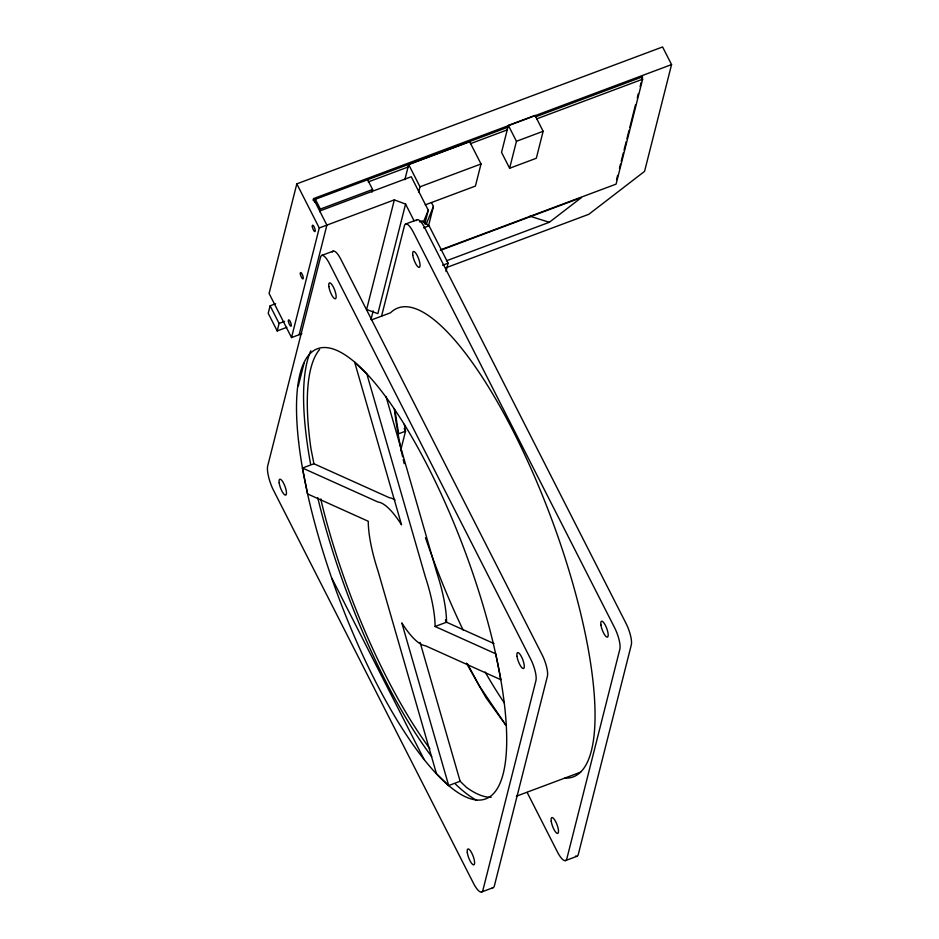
<?xml version="1.0" encoding="UTF-8"?>
<svg xmlns="http://www.w3.org/2000/svg" width="939" height="939" viewBox="0 0 939 939"><rect width="100%" height="100%" fill="white"/><g stroke="black" fill="none" stroke-linecap="round" stroke-linejoin="round"><path stroke-width="1.41" d="M446.048 267.732L588.823 214.292L644.565 171.368L671.561 64.591L662.594 46.95L296.818 183.856L269.094 293.461L291.524 337.571L301.853 333.697M275.608 303.743L270.115 305.797L268.214 313.297L277.193 330.939L286.806 327.335M277.193 330.939L279.094 323.439L270.115 305.797M319.694 211.674L320.352 209.068L315.328 199.185L314.612 202.002L313.333 199.479M291.524 337.571L319.26 227.966L296.818 183.856M299.154 334.707L326.889 225.114L313.426 198.645L671.561 64.591M298.297 385.976L304.025 363.334M371.95 192.108L372.607 189.514L367.583 179.631M394.345 199.878L366.621 309.471L377.842 313.673L405.566 204.08L394.345 199.878L319.26 227.966M404.862 179.666L408.676 164.583L469.7 141.742L481.014 163.973L475.416 186.075L425.238 204.855M371.034 319.319L373.17 310.856M381.504 316.408L404.416 225.865A16.749 4.683 69.5 0 1 413.489 232.485L614.564 627.639A16.972 4.754 69.5 0 1 619.846 649.236L566.757 859.068A17.864 5 69.5 0 1 557.672 852.448L527.155 792.457M418.594 192.342L419.991 186.814L408.676 164.583M424.792 223.998L428.278 210.219L411.259 176.755L319.706 210.993M428.43 226.229L433.431 206.451L431.482 202.601M400.613 450.72L405.519 431.201A235.173 65.812 69.5 0 1 404.333 424.369M508.363 125.403L501.543 152.376L509.619 168.257L536.322 158.257L543.141 131.284L535.066 115.403L508.363 125.403L516.45 141.284L509.619 168.257M616.571 179.642L617.639 175.405M619.423 168.363L620.491 164.137M621.207 161.32L623.343 152.869M624.059 150.052L626.196 141.601M626.912 138.784L629.048 130.333M629.764 127.516L635.468 104.968M637.252 97.926L638.32 93.7M640.105 86.658L641.173 82.432M641.889 79.615L642.593 76.787L535.488 116.882M641.349 76.693L642.64 79.216L616.09 184.126L440.414 249.891M445.99 271.477L448.103 263.19L429.076 225.794L422.268 220.829L419.522 221.85M423.207 222.672L428.278 210.219M426.048 224.574L433.431 206.451M446.448 260.796L549.327 222.285L581.487 197.53L440.438 250.326M313.051 200.148L508.034 127.164M368.241 181.931L408.066 167.025M470.451 143.667L507.236 129.899M536.65 118.889L642.64 79.216M320.352 209.068L372.607 189.514M516.45 141.284L543.141 131.284M419.991 186.814L481.014 163.973M321.748 255.42L333.192 251.136M405.671 224.01L417.104 219.726M423.583 227.848L429.076 225.794M279.094 323.439L284.576 321.384M442.609 265.244L448.103 263.19M371.363 319.953L390.507 312.793A250.29 70.038 69.5 0 1 551.087 517.671A250.29 70.038 69.5 0 1 564.855 778.126M491.144 797.293A241.804 67.667 69.5 0 1 466.366 787.305L460.133 781.26L448.689 785.544L436.471 773.724L378.124 571.323A76.364 21.362 69.5 0 1 368.252 521.262L307.593 493.949L302.487 468.033L313.931 463.749L389.392 497.74A76.364 21.362 69.5 0 1 395.061 499.994M302.487 468.033L377.948 502.013A76.364 21.362 69.5 0 1 401.552 524.866L354.66 362.208L366.867 374.039L425.214 576.429A76.364 21.362 69.5 0 1 435.097 626.489L446.541 622.205L494.008 643.579M516.391 796.202L580.654 772.14M481.496 892.027L492.928 887.742M565.407 860.617L576.851 856.333M529.901 216.193L549.327 222.285M435.097 626.489L495.745 653.802L500.863 679.719L425.39 645.739A76.364 21.362 69.5 0 1 401.798 622.886L448.689 785.544M466.413 663.122L485.968 697.665L505.816 725.096L479.266 685.81L467.516 663.932M405.566 204.08L414.087 220.818M404.193 428.595L405.519 431.201L398.735 433.736A235.173 65.812 69.5 0 1 395.061 410.296M331.913 578.318L424.158 759.592M445.415 619.846L446.565 622.475M386.011 396.458L436.658 572.144A76.364 21.362 69.5 0 1 446.541 622.205M420.109 642.44L460.133 781.26M313.931 463.749L310.985 448.83A241.804 67.667 69.5 0 1 319.6 349.484M320.868 498.938L321.654 502.905A241.804 67.667 69.5 0 0 429.898 748.735M416.153 220.7A16.749 4.683 69.5 0 1 424.933 228.2L626.008 623.355A16.972 4.754 69.5 0 1 631.29 644.952L578.201 854.783A17.864 5 69.5 0 1 575.478 856.122M504.466 703.158A240.278 67.232 69.5 0 1 485.111 671.984M463.15 630.092A240.278 67.232 69.5 0 1 425.473 537.73M404.169 463.643A240.278 67.232 69.5 0 1 403.254 459.594M402.62 456.777A240.278 67.232 69.5 0 1 394.298 408.782M332.242 252.11A16.749 4.683 69.5 0 1 341.021 259.61L542.096 654.765A16.972 4.754 69.5 0 1 547.378 676.362L494.29 886.193A17.864 5 69.5 0 1 492.294 887.766M476.719 800.345A250.29 70.038 69.5 0 1 455.403 784.006M431.694 756.634A250.29 70.038 69.5 0 1 317.711 497.576M310.551 463.854A250.29 70.038 69.5 0 1 310.809 350.763M320.504 257.274L267.885 465.228A20.153 5.634 69.5 0 0 272.697 488.714L473.761 883.857A17.864 5 69.5 0 0 482.846 890.477L535.934 680.646A16.972 4.754 69.5 0 0 530.652 659.049L329.577 263.894A16.749 4.683 69.5 0 0 320.504 257.274M288.402 321.314A3.392 0.951 69.5 0 0 290.89 326.209A3.392 0.951 69.5 0 0 290.21 321.514A3.392 0.951 69.5 0 0 288.402 321.314M312.335 226.71A3.392 0.951 69.5 0 0 314.823 231.593A3.392 0.951 69.5 0 0 314.154 226.898A3.392 0.951 69.5 0 0 312.335 226.71M300.363 274.012A3.392 0.951 69.5 0 0 302.851 278.906A3.392 0.951 69.5 0 0 302.182 274.211A3.392 0.951 69.5 0 0 300.363 274.012M298.637 441.893A240.278 67.232 69.5 0 0 471.437 799.019A240.278 67.232 69.5 0 0 434.945 480.721A240.278 67.232 69.5 0 0 298.637 441.893M279.176 482.939A8.486 2.371 69.5 0 0 285.397 495.158A8.486 2.371 69.5 0 0 283.707 483.421A8.486 2.371 69.5 0 0 279.176 482.939M328.861 286.595A8.486 2.371 69.5 0 0 335.07 298.825A8.486 2.371 69.5 0 0 333.392 287.088A8.486 2.371 69.5 0 0 328.861 286.595M517.002 656.349A8.486 2.371 69.5 0 0 523.223 668.568A8.486 2.371 69.5 0 0 521.532 656.831A8.486 2.371 69.5 0 0 517.002 656.349M467.317 852.682A8.486 2.371 69.5 0 0 473.538 864.901A8.486 2.371 69.5 0 0 471.848 853.175A8.486 2.371 69.5 0 0 467.317 852.682M412.773 255.185A8.486 2.371 69.5 0 0 418.994 267.404A8.486 2.371 69.5 0 0 417.303 255.678A8.486 2.371 69.5 0 0 412.773 255.185M600.913 624.928A8.486 2.371 69.5 0 0 607.134 637.158A8.486 2.371 69.5 0 0 605.444 625.421A8.486 2.371 69.5 0 0 600.913 624.928M551.228 821.273A8.486 2.371 69.5 0 0 557.449 833.492A8.486 2.371 69.5 0 0 555.759 821.766A8.486 2.371 69.5 0 0 551.228 821.273"/></g></svg>
